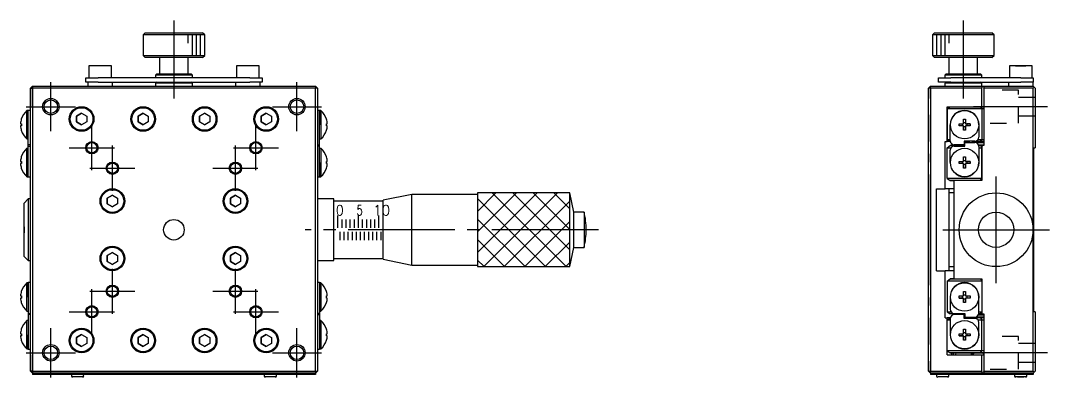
# Model space of a CAD drawing. Extents: x 34 to 223, y 124 to 263.
# Drawn here: x 97.8 to 223.2, y 219.9 to 263.4 of the extents above; entities that cross this region are included whole.
import ezdxf

# ---------------------------------------------------------------- set-up
doc = ezdxf.new("R2010")
doc.units = 0
doc.header["$MEASUREMENT"] = 0
doc.linetypes.add('CENTER', pattern=[17.5, 13, -1.5, 1.5, -1.5])
doc.linetypes.add('DASHED', pattern=[3.5, 2, -1.5])
doc.layers.get('0').update_dxf_attribs({"linetype": 'CONTINUOUS'})
doc.layers.add('CENTER', color=1, linetype='CENTER')
doc.styles.get("Standard").update_dxf_attribs({"font": 'txt.shx', "bigfont": '@extfont2.shx'})

msp = doc.modelspace()

# ---------------------------------------------------------------- linework, layer by layer
at = {"color": 7, "linetype": 'Continuous'}
for p, q in [((112.99, 261.91), (112.74, 261.66)), ((120.24, 261.66), (112.74, 261.66)), ((112.74, 261.66), (112.74, 259.16)), ((112.99, 261.91), (119.99, 261.91)), ((112.99, 261.91), (119.99, 261.91)), ((120.24, 261.66), (119.99, 261.91)), ((120.24, 259.16), (120.24, 261.66)), ((209.21, 261.91), (208.96, 261.66)), ((212.71, 261.66), (208.96, 261.66)), ((208.96, 261.66), (208.96, 259.16)), ((209.21, 261.91), (212.71, 261.91)), ((212.71, 261.91), (216.21, 261.91)), ((216.46, 261.66), (212.71, 261.66)), ((216.46, 261.66), (216.21, 261.91)), ((216.46, 259.16), (216.46, 261.66)), ((112.74, 259.16), (120.24, 259.16)), ((112.74, 259.16), (112.99, 258.91)), ((119.99, 258.91), (112.99, 258.91)), ((114.74, 258.91), (114.74, 256.91)), ((118.24, 256.91), (118.24, 258.91)), ((119.99, 258.91), (120.24, 259.16)), ((208.96, 259.16), (212.71, 259.16)), ((208.96, 259.16), (209.21, 258.91)), ((212.71, 258.91), (209.21, 258.91)), ((210.96, 258.91), (210.96, 256.91)), ((212.71, 259.16), (216.46, 259.16)), ((216.21, 258.91), (212.71, 258.91)), ((214.46, 256.91), (214.46, 258.91)), ((216.21, 258.91), (216.46, 259.16)), ((107.49, 257.91), (106.12, 257.91)), ((106.12, 257.91), (106.12, 256.41)), ((108.87, 257.91), (107.49, 257.91)), ((108.87, 256.41), (108.87, 257.91)), ((125.49, 257.91), (124.12, 257.91)), ((124.12, 257.91), (124.12, 256.41)), ((126.87, 257.91), (125.49, 257.91)), ((126.87, 256.41), (126.87, 257.91)), ((221.09, 257.91), (218.34, 257.91)), ((221.09, 257.91), (218.34, 257.91)), ((218.34, 257.91), (218.34, 256.41)), ((219.09, 257.91), (219.71, 257.91)), ((219.71, 257.91), (219.09, 257.91)), ((220.34, 257.91), (219.71, 257.91)), ((219.71, 257.91), (220.34, 257.91)), ((221.09, 256.41), (221.09, 257.91)), ((105.74, 255.91), (105.74, 256.41)), ((105.74, 256.41), (107.24, 256.41)), ((107.24, 255.91), (105.74, 255.91)), ((105.99, 255.91), (105.99, 255.41)), ((125.74, 256.41), (107.24, 256.41)), ((107.24, 255.91), (125.74, 255.91)), ((108.99, 255.41), (108.99, 255.91)), ((114.39, 256.91), (114.24, 256.76)), ((118.74, 256.76), (114.24, 256.76)), ((114.24, 256.76), (114.24, 256.41)), ((114.39, 255.91), (114.24, 255.76)), ((114.39, 256.91), (118.59, 256.91)), ((114.39, 256.91), (114.74, 256.91)), ((118.24, 256.91), (118.59, 256.91)), ((118.74, 256.76), (118.59, 256.91)), ((118.74, 255.76), (118.59, 255.91)), ((118.74, 256.41), (118.74, 256.76)), ((123.99, 255.91), (123.99, 255.41)), ((125.74, 256.41), (127.24, 256.41)), ((127.24, 255.91), (125.74, 255.91)), ((126.99, 255.41), (126.99, 255.91)), ((127.24, 256.41), (127.24, 255.91)), ((209.71, 255.91), (209.71, 256.41)), ((209.71, 256.41), (211.21, 256.41)), ((211.21, 255.91), (209.71, 255.91)), ((210.61, 256.91), (210.46, 256.76)), ((212.71, 256.76), (210.46, 256.76)), ((210.46, 256.76), (210.46, 256.41)), ((210.61, 255.91), (210.46, 255.76)), ((210.61, 256.91), (212.71, 256.91)), ((219.71, 256.41), (211.21, 256.41)), ((211.21, 255.91), (219.71, 255.91)), ((212.71, 256.91), (214.81, 256.91)), ((214.96, 256.76), (212.71, 256.76)), ((214.96, 256.76), (214.81, 256.91)), ((214.96, 255.76), (214.81, 255.91)), ((214.96, 256.41), (214.96, 256.76)), ((218.21, 255.91), (218.21, 255.41)), ((219.71, 256.41), (221.21, 256.41)), ((221.21, 255.91), (219.71, 255.91)), ((221.21, 256.41), (221.21, 255.91)), ((221.21, 255.41), (221.21, 255.91)), ((99.24, 255.41), (98.99, 255.16)), ((99.24, 255.41), (98.99, 255.16)), ((98.99, 220.66), (98.99, 255.16)), ((98.99, 255.16), (99.24, 255.16)), ((98.99, 255.16), (98.99, 252.91)), ((99.24, 255.41), (99.24, 255.16)), ((99.24, 255.41), (133.74, 255.41)), ((99.24, 255.16), (99.24, 220.66)), ((133.74, 255.16), (99.24, 255.16)), ((116.49, 255.76), (114.24, 255.76)), ((114.24, 255.76), (114.24, 255.41)), ((118.74, 255.76), (116.49, 255.76)), ((118.74, 255.41), (118.74, 255.76)), ((133.74, 255.41), (133.74, 255.16)), ((133.99, 255.16), (133.74, 255.41)), ((133.74, 220.66), (133.74, 255.16)), ((133.99, 255.16), (133.74, 255.16)), ((133.99, 255.16), (133.99, 220.66)), ((208.71, 255.41), (208.46, 255.16)), ((208.71, 255.41), (208.46, 255.16)), ((208.46, 220.66), (208.46, 255.16)), ((208.71, 255.16), (208.46, 255.16)), ((208.46, 255.16), (208.46, 253.91)), ((208.71, 255.16), (208.71, 255.41)), ((208.71, 255.41), (215.05, 255.41)), ((208.71, 255.16), (208.71, 220.66)), ((214.97, 255.16), (208.71, 255.16)), ((214.96, 255.76), (210.46, 255.76)), ((210.46, 255.76), (210.46, 255.41)), ((214.96, 255.41), (214.96, 255.76)), ((214.97, 252.91), (214.97, 255.16)), ((215.05, 255.41), (215.31, 255.41)), ((215.23, 255.16), (215.23, 248.16)), ((221.21, 255.16), (215.23, 255.16)), ((215.31, 255.41), (221.21, 255.41)), ((221.21, 255.41), (221.34, 255.28)), ((221.34, 255.28), (221.21, 255.16)), ((221.21, 237.91), (221.21, 255.16)), ((221.46, 255.16), (221.34, 255.28)), ((221.46, 255.16), (221.46, 247.91)), ((98.57, 248.98), (98.57, 252.43)), ((98.74, 252.43), (98.57, 252.43)), ((98.74, 250.71), (98.74, 252.46)), ((98.99, 252.46), (98.74, 252.46)), ((98.74, 250.71), (98.74, 252.43)), ((98.99, 248.66), (98.99, 252.91)), ((104.62, 251.77), (105.24, 252.13)), ((105.24, 252.13), (104.62, 251.77)), ((105.24, 252.13), (105.87, 251.77)), ((112.12, 251.77), (112.74, 252.13)), ((112.74, 252.13), (112.12, 251.77)), ((112.74, 252.13), (113.37, 251.77)), ((119.62, 251.77), (120.24, 252.13)), ((120.24, 252.13), (119.62, 251.77)), ((120.24, 252.13), (120.87, 251.77)), ((127.12, 251.77), (127.74, 252.13)), ((127.74, 252.13), (127.12, 251.77)), ((127.74, 252.13), (128.37, 251.77)), ((134.24, 252.46), (133.99, 252.46)), ((134.24, 250.71), (134.24, 252.46)), ((134.24, 252.43), (134.24, 250.71)), ((134.41, 252.43), (134.24, 252.43)), ((134.41, 252.43), (134.41, 250.71)), ((210.75, 252.66), (211.1, 252.91)), ((210.75, 252.91), (214.97, 252.91)), ((210.75, 252.66), (210.75, 252.91)), ((210.75, 252.66), (210.75, 248.91)), ((214.97, 252.66), (210.75, 252.66)), ((210.75, 248.91), (210.75, 252.66)), ((214.79, 252.91), (214.97, 252.66)), ((214.97, 252.91), (215.23, 252.91)), ((214.97, 252.66), (214.97, 248.91)), ((215.23, 252.66), (214.97, 252.66)), ((97.8, 250.84), (97.9, 250.84)), ((97.8, 250.84), (97.9, 250.84)), ((97.89, 251.38), (97.9, 251.38)), ((97.89, 251.38), (97.9, 251.38)), ((97.9, 250.84), (97.9, 250.58)), ((104.62, 251.05), (104.62, 251.77)), ((104.62, 251.77), (104.62, 251.05)), ((105.24, 250.69), (104.62, 251.05)), ((104.62, 251.05), (105.24, 250.69)), ((105.87, 251.05), (105.24, 250.69)), ((105.87, 251.77), (105.87, 251.05)), ((112.12, 251.05), (112.12, 251.77)), ((112.12, 251.77), (112.12, 251.05)), ((112.74, 250.69), (112.12, 251.05)), ((112.12, 251.05), (112.74, 250.69)), ((113.37, 251.05), (112.74, 250.69)), ((113.37, 251.77), (113.37, 251.05)), ((119.62, 251.05), (119.62, 251.77)), ((119.62, 251.77), (119.62, 251.05)), ((120.24, 250.69), (119.62, 251.05)), ((119.62, 251.05), (120.24, 250.69)), ((120.87, 251.05), (120.24, 250.69)), ((120.87, 251.77), (120.87, 251.05)), ((127.12, 251.05), (127.12, 251.77)), ((127.12, 251.77), (127.12, 251.05)), ((127.74, 250.69), (127.12, 251.05)), ((127.12, 251.05), (127.74, 250.69)), ((128.37, 251.05), (127.74, 250.69)), ((128.37, 251.77), (128.37, 251.05)), ((135.09, 251.38), (135.09, 251.38)), ((135.09, 251.38), (135.09, 251.38)), ((135.09, 250.84), (135.19, 250.84)), ((135.09, 250.58), (135.09, 250.84)), ((135.19, 250.84), (135.09, 250.84)), ((208.46, 251.91), (208.46, 251.41)), ((208.46, 251.91), (208.46, 251.41)), ((208.46, 251.91), (208.46, 251.41)), ((208.46, 251.91), (208.46, 251.41)), ((208.46, 251.91), (208.46, 248.66)), ((208.46, 251.91), (208.46, 249.91)), ((208.46, 251.91), (208.46, 249.91)), ((208.46, 251.91), (208.46, 249.91)), ((208.46, 251.91), (208.46, 249.91)), ((208.46, 251.41), (208.46, 249.91)), ((208.46, 251.41), (208.46, 249.91)), ((208.46, 251.41), (208.46, 249.91)), ((208.46, 251.41), (208.46, 249.91)), ((212.19, 250.84), (212.74, 250.84)), ((212.19, 250.58), (212.19, 250.84)), ((212.19, 250.84), (212.6, 250.84)), ((212.6, 250.84), (212.74, 250.84)), ((212.6, 250.58), (212.6, 250.84)), ((212.74, 251.38), (213, 251.38)), ((212.74, 250.84), (212.74, 251.38)), ((212.74, 250.97), (213, 250.97)), ((213, 251.38), (213, 250.84)), ((213, 251.38), (213, 250.97)), ((213, 250.97), (213, 250.84)), ((213, 250.84), (213.54, 250.84)), ((213, 250.84), (213.13, 250.84)), ((213.54, 250.84), (213.13, 250.84)), ((213.13, 250.84), (213.13, 250.58)), ((213.54, 250.84), (213.54, 250.58)), ((97.9, 250.58), (97.8, 250.58)), ((97.9, 250.03), (97.89, 250.03)), ((98.74, 248.76), (98.74, 250.71)), ((134.24, 248.76), (134.24, 250.71)), ((134.41, 250.71), (134.41, 248.98)), ((135.19, 250.58), (135.09, 250.58)), ((135.09, 250.03), (135.09, 250.03)), ((211.12, 248.76), (211.12, 250.71)), ((212.74, 250.58), (212.19, 250.58)), ((212.74, 250.03), (212.74, 250.58)), ((213, 250.45), (212.74, 250.45)), ((213, 250.03), (212.74, 250.03)), ((213, 250.58), (213, 250.03)), ((213.54, 250.58), (213, 250.58)), ((213, 250.58), (213, 250.45)), ((213, 250.03), (213, 250.45)), ((214.62, 250.71), (214.62, 249.21)), ((98.57, 248.98), (98.74, 248.98)), ((98.74, 248.26), (98.74, 248.76)), ((98.99, 242.91), (98.99, 248.66)), ((134.24, 248.98), (134.41, 248.98)), ((134.24, 248.26), (134.24, 248.76)), ((210.49, 248.66), (210.75, 248.66)), ((210.49, 242.91), (210.49, 248.66)), ((210.75, 248.91), (211.1, 248.66)), ((210.75, 248.66), (210.75, 248.91)), ((210.75, 248.91), (211.12, 248.91)), ((211.11, 248.66), (210.75, 248.66)), ((211.13, 248.66), (211.1, 248.66)), ((214.12, 248.71), (212.82, 248.71)), ((212.82, 248.71), (212.82, 248.26)), ((214.12, 248.71), (212.82, 248.71)), ((213.45, 248.66), (212.82, 248.66)), ((212.82, 248.53), (212.91, 248.53)), ((212.91, 248.11), (212.91, 248.56)), ((212.91, 248.56), (214.11, 248.56)), ((213.5, 248.71), (213.35, 248.56)), ((213.8, 248.66), (213.73, 248.71)), ((214.79, 248.66), (213.8, 248.66)), ((214.27, 248.53), (215.23, 248.53)), ((214.52, 248.91), (214.97, 248.91)), ((214.79, 248.66), (214.97, 248.91)), ((215.23, 248.66), (214.79, 248.66)), ((214.97, 248.91), (215.23, 248.91)), ((215.22, 248.53), (215.13, 248.66)), ((98.57, 244.38), (98.57, 247.83)), ((98.74, 247.83), (98.57, 247.83)), ((98.74, 248.11), (98.74, 248.26)), ((98.99, 248.26), (98.74, 248.26)), ((98.74, 247.61), (98.74, 248.11)), ((98.74, 248.11), (98.99, 248.11)), ((98.74, 246.11), (98.74, 247.61)), ((133.99, 248.26), (134.24, 248.26)), ((134.24, 248.11), (133.99, 248.11)), ((134.24, 248.11), (134.24, 248.26)), ((134.24, 247.61), (134.24, 248.11)), ((134.41, 247.83), (134.24, 247.83)), ((134.24, 246.11), (134.24, 247.61)), ((134.41, 247.83), (134.41, 246.11)), ((208.46, 247.16), (208.46, 246.16)), ((210.75, 247.91), (211.1, 248.16)), ((210.75, 244.16), (210.75, 247.91)), ((210.75, 247.91), (211.21, 247.91)), ((212.1, 248.16), (211.1, 248.16)), ((211.11, 246.11), (211.11, 247.61)), ((211.61, 248.11), (212.91, 248.11)), ((212.82, 248.26), (211.62, 248.26)), ((212.82, 248.26), (211.62, 248.26)), ((212.91, 248.16), (212.1, 248.16)), ((212.13, 248.11), (212.1, 248.16)), ((212.4, 248.16), (212.41, 248.26)), ((212.61, 248.26), (212.62, 248.16)), ((212.82, 248.28), (212.91, 248.28)), ((212.91, 248.28), (212.82, 248.28)), ((214.56, 248.28), (215.23, 248.28)), ((214.56, 248.28), (215.16, 248.28)), ((214.79, 248.16), (214.6, 248.16)), ((214.61, 248.06), (214.61, 246.11)), ((214.61, 247.91), (214.97, 247.91)), ((214.79, 248.16), (214.97, 247.91)), ((214.97, 248.16), (214.79, 248.16)), ((214.97, 248.16), (214.97, 247.91)), ((215.23, 248.16), (214.97, 248.16)), ((214.97, 244.16), (214.97, 247.91)), ((214.97, 247.91), (214.97, 244.16)), ((215.05, 248.16), (215.18, 248.28)), ((215.16, 248.28), (215.23, 248.28)), ((215.23, 248.28), (215.18, 248.28)), ((215.18, 248.28), (215.23, 248.28)), ((221.31, 247.91), (221.46, 247.91)), ((221.31, 227.91), (221.31, 247.91)), ((97.8, 246.24), (97.9, 246.24)), ((97.8, 246.24), (97.9, 246.24)), ((97.9, 245.98), (97.8, 245.98)), ((97.89, 246.78), (97.9, 246.78)), ((97.89, 246.78), (97.9, 246.78)), ((97.9, 246.24), (97.9, 245.98)), ((98.74, 244.36), (98.74, 246.11)), ((98.74, 244.38), (98.74, 246.11)), ((134.24, 244.36), (134.24, 246.11)), ((134.24, 246.11), (134.24, 244.38)), ((134.41, 246.11), (134.41, 244.38)), ((135.09, 246.78), (135.09, 246.78)), ((135.09, 246.78), (135.09, 246.78)), ((135.09, 246.24), (135.19, 246.24)), ((135.09, 245.98), (135.09, 246.24)), ((135.19, 246.24), (135.09, 246.24)), ((135.19, 245.98), (135.09, 245.98)), ((212.19, 246.24), (212.74, 246.24)), ((212.19, 245.98), (212.19, 246.24)), ((212.19, 246.24), (212.6, 246.24)), ((212.74, 245.98), (212.19, 245.98)), ((212.6, 246.24), (212.74, 246.24)), ((212.6, 245.98), (212.6, 246.24)), ((212.74, 246.78), (213, 246.78)), ((212.74, 246.24), (212.74, 246.78)), ((212.74, 246.37), (213, 246.37)), ((212.74, 245.43), (212.74, 245.98)), ((213, 245.85), (212.74, 245.85)), ((213, 246.78), (213, 246.24)), ((213, 246.78), (213, 246.37)), ((213, 246.37), (213, 246.24)), ((213, 246.24), (213.54, 246.24)), ((213, 246.24), (213.13, 246.24)), ((213, 245.98), (213, 245.43)), ((213.54, 245.98), (213, 245.98)), ((213, 245.98), (213, 245.85)), ((213, 245.43), (213, 245.85)), ((213.54, 246.24), (213.13, 246.24)), ((213.13, 246.24), (213.13, 245.98)), ((213.54, 246.24), (213.54, 245.98)), ((97.9, 245.43), (97.89, 245.43)), ((135.09, 245.43), (135.09, 245.43)), ((208.46, 244.66), (208.46, 231.16)), ((213, 245.43), (212.74, 245.43)), ((98.57, 244.38), (98.74, 244.38)), ((98.74, 244.36), (98.99, 244.36)), ((133.99, 244.36), (134.24, 244.36)), ((134.24, 244.38), (134.41, 244.38)), ((214.97, 244.16), (210.75, 244.16)), ((210.75, 244.16), (211.1, 243.91)), ((211.1, 243.91), (211.56, 243.91)), ((211.56, 243.91), (211.1, 243.91)), ((211.56, 243.91), (211.56, 231.91)), ((214.97, 243.91), (211.56, 243.91)), ((211.56, 243.91), (211.56, 231.91)), ((214.79, 243.91), (214.97, 244.16)), ((214.97, 244.16), (214.97, 243.91)), ((98.99, 232.91), (98.99, 242.91)), ((108.37, 241.77), (108.99, 242.13)), ((108.99, 242.13), (108.37, 241.77)), ((108.99, 242.13), (109.62, 241.77)), ((123.37, 241.77), (123.99, 242.13)), ((123.99, 242.13), (123.37, 241.77)), ((123.99, 242.13), (124.62, 241.77)), ((145.49, 242.21), (141.99, 241.51)), ((145.49, 233.61), (145.49, 242.21)), ((153.49, 242.21), (145.49, 242.21)), ((153.49, 242.41), (153.49, 237.91)), ((164.74, 242.41), (153.49, 242.41)), ((153.49, 242.41), (153.49, 233.41)), ((164.74, 233.41), (164.74, 242.41)), ((165.24, 240.06), (164.74, 242.41)), ((164.74, 233.41), (164.74, 242.41)), ((208.46, 242.91), (208.46, 241.41)), ((208.46, 242.91), (208.46, 241.41)), ((208.46, 242.91), (208.46, 239.91)), ((208.46, 242.91), (208.46, 239.91)), ((209.43, 242.91), (210.49, 242.91)), ((209.43, 232.91), (209.43, 242.91)), ((211.56, 242.91), (210.49, 242.91)), ((210.96, 242.91), (210.96, 232.91)), ((211.56, 242.41), (210.96, 242.41)), ((98.74, 241.66), (98.24, 241.16)), ((98.24, 234.66), (98.24, 241.16)), ((98.24, 237.91), (98.24, 241.16)), ((98.74, 241.66), (98.74, 237.91)), ((98.99, 241.66), (98.74, 241.66)), ((108.37, 241.05), (108.37, 241.77)), ((108.37, 241.77), (108.37, 241.05)), ((108.99, 240.69), (108.37, 241.05)), ((108.37, 241.05), (108.99, 240.69)), ((109.62, 241.05), (108.99, 240.69)), ((109.62, 241.77), (109.62, 241.05)), ((123.37, 241.05), (123.37, 241.77)), ((123.37, 241.77), (123.37, 241.05)), ((123.99, 240.69), (123.37, 241.05)), ((123.37, 241.05), (123.99, 240.69)), ((124.62, 241.05), (123.99, 240.69)), ((124.62, 241.77), (124.62, 241.05)), ((135.99, 241.66), (133.99, 241.66)), ((135.99, 234.16), (135.99, 241.66)), ((141.99, 241.41), (135.99, 241.41)), ((141.99, 234.31), (141.99, 241.51)), ((208.46, 241.41), (208.46, 239.91)), ((208.46, 241.41), (208.46, 239.91)), ((165.24, 235.76), (165.24, 240.06)), ((166.49, 240.06), (165.24, 240.06)), ((166.49, 240.06), (166.49, 235.76)), ((98.24, 238.28), (98.24, 237.53)), ((98.24, 238.28), (98.24, 237.53)), ((208.46, 239.16), (208.46, 237.91)), ((208.46, 239.16), (208.46, 236.66)), ((98.24, 234.66), (98.24, 237.91)), ((98.74, 237.91), (98.74, 234.16)), ((153.49, 237.91), (153.49, 233.41)), ((208.46, 237.91), (208.46, 236.66)), ((221.21, 220.66), (221.21, 237.91)), ((208.46, 235.91), (208.46, 234.41)), ((208.46, 235.91), (208.46, 234.41)), ((208.46, 235.91), (208.46, 232.91)), ((208.46, 235.91), (208.46, 232.91)), ((98.24, 234.66), (98.74, 234.16)), ((108.37, 234.77), (108.99, 235.13)), ((108.99, 235.13), (108.37, 234.77)), ((108.37, 234.05), (108.37, 234.77)), ((108.37, 234.77), (108.37, 234.05)), ((108.99, 235.13), (109.62, 234.77)), ((109.62, 234.77), (109.62, 234.05)), ((123.37, 234.77), (123.99, 235.13)), ((123.99, 235.13), (123.37, 234.77)), ((123.37, 234.05), (123.37, 234.77)), ((123.37, 234.77), (123.37, 234.05)), ((123.99, 235.13), (124.62, 234.77)), ((124.62, 234.77), (124.62, 234.05)), ((164.74, 233.41), (165.24, 235.76)), ((165.24, 235.76), (166.49, 235.76)), ((98.74, 234.16), (98.99, 234.16)), ((108.99, 233.69), (108.37, 234.05)), ((108.37, 234.05), (108.99, 233.69)), ((109.62, 234.05), (108.99, 233.69)), ((123.99, 233.69), (123.37, 234.05)), ((123.37, 234.05), (123.99, 233.69)), ((124.62, 234.05), (123.99, 233.69)), ((133.99, 234.16), (135.99, 234.16)), ((135.99, 234.41), (141.99, 234.41)), ((141.99, 234.31), (145.49, 233.61)), ((145.49, 233.61), (153.49, 233.61)), ((153.49, 233.41), (164.74, 233.41)), ((153.49, 233.41), (164.74, 233.41)), ((208.46, 234.41), (208.46, 232.91)), ((208.46, 234.41), (208.46, 232.91)), ((210.96, 233.41), (211.56, 233.41)), ((98.99, 227.16), (98.99, 232.91)), ((209.43, 232.91), (210.49, 232.91)), ((210.49, 227.16), (210.49, 232.91)), ((211.56, 232.91), (210.49, 232.91)), ((98.57, 227.98), (98.57, 231.43)), ((98.74, 231.43), (98.57, 231.43)), ((98.74, 231.46), (98.74, 229.71)), ((98.99, 231.46), (98.74, 231.46)), ((98.74, 229.71), (98.74, 231.43)), ((134.24, 231.46), (133.99, 231.46)), ((134.24, 231.46), (134.24, 229.71)), ((134.24, 231.43), (134.24, 229.71)), ((134.41, 231.43), (134.24, 231.43)), ((134.41, 231.43), (134.41, 229.71)), ((210.75, 231.66), (211.1, 231.91)), ((214.97, 231.66), (210.75, 231.66)), ((210.75, 231.66), (210.75, 227.91)), ((211.1, 231.91), (211.56, 231.91)), ((211.56, 231.91), (211.1, 231.91)), ((211.56, 231.91), (214.97, 231.91)), ((214.79, 231.91), (214.97, 231.66)), ((214.97, 231.91), (214.97, 231.66)), ((214.97, 231.66), (214.97, 227.91)), ((214.97, 231.66), (214.97, 227.91)), ((97.8, 229.84), (97.9, 229.84)), ((97.9, 229.58), (97.8, 229.58)), ((97.8, 229.58), (97.9, 229.58)), ((97.89, 230.38), (97.9, 230.38)), ((97.9, 229.84), (97.9, 229.58)), ((98.74, 229.71), (98.74, 228.21)), ((134.24, 229.71), (134.24, 228.21)), ((134.41, 229.71), (134.41, 227.98)), ((135.09, 230.38), (135.09, 230.38)), ((135.09, 229.84), (135.19, 229.84)), ((135.09, 229.58), (135.09, 229.84)), ((135.19, 229.58), (135.09, 229.58)), ((135.19, 229.58), (135.09, 229.58)), ((208.46, 229.66), (208.46, 228.66)), ((211.11, 229.71), (211.11, 228.21)), ((212.19, 229.84), (212.74, 229.84)), ((212.19, 229.58), (212.19, 229.84)), ((212.74, 229.58), (212.19, 229.58)), ((212.19, 229.58), (212.6, 229.58)), ((212.6, 229.58), (212.6, 229.84)), ((212.74, 229.58), (212.6, 229.58)), ((212.74, 230.38), (213, 230.38)), ((212.74, 229.84), (212.74, 230.38)), ((212.74, 229.97), (213, 229.97)), ((212.74, 229.03), (212.74, 229.58)), ((213, 230.38), (213, 229.84)), ((213, 230.38), (213, 229.97)), ((213, 229.97), (213, 229.84)), ((213, 229.84), (213.54, 229.84)), ((213, 229.58), (213, 229.03)), ((213.54, 229.58), (213, 229.58)), ((213.13, 229.58), (213, 229.58)), ((213, 229.58), (213, 229.45)), ((213.13, 229.84), (213.13, 229.58)), ((213.54, 229.58), (213.13, 229.58)), ((213.54, 229.84), (213.54, 229.58)), ((214.61, 227.76), (214.61, 229.71)), ((97.9, 229.03), (97.89, 229.03)), ((97.9, 229.03), (97.89, 229.03)), ((135.09, 229.03), (135.09, 229.03)), ((135.09, 229.03), (135.09, 229.03)), ((213, 229.45), (212.74, 229.45)), ((213, 229.03), (212.74, 229.03)), ((213, 229.03), (213, 229.45)), ((98.57, 227.98), (98.74, 227.98)), ((98.74, 228.21), (98.74, 227.71)), ((98.74, 227.71), (98.99, 227.71)), ((98.74, 227.71), (98.74, 227.56)), ((98.74, 227.56), (98.74, 227.06)), ((98.99, 227.56), (98.74, 227.56)), ((98.74, 227.06), (98.74, 225.11)), ((98.99, 222.66), (98.99, 227.16)), ((134.24, 227.71), (133.99, 227.71)), ((133.99, 227.56), (134.24, 227.56)), ((134.24, 228.21), (134.24, 227.71)), ((134.24, 227.98), (134.41, 227.98)), ((134.24, 227.71), (134.24, 227.56)), ((134.24, 227.56), (134.24, 227.06)), ((134.24, 227.06), (134.24, 225.11)), ((208.46, 227.16), (208.46, 223.91)), ((210.49, 227.16), (210.75, 227.16)), ((210.75, 227.91), (211.1, 227.66)), ((210.75, 227.91), (211.21, 227.91)), ((210.75, 226.91), (211.1, 227.16)), ((210.75, 226.91), (210.75, 227.16)), ((211.11, 227.16), (210.75, 227.16)), ((212.1, 227.66), (211.1, 227.66)), ((211.13, 227.16), (211.1, 227.16)), ((211.12, 227.06), (211.12, 225.11)), ((211.61, 227.71), (212.91, 227.71)), ((212.82, 227.56), (211.62, 227.56)), ((212.82, 227.56), (211.62, 227.56)), ((212.13, 227.71), (212.1, 227.66)), ((212.91, 227.66), (212.1, 227.66)), ((212.41, 227.56), (212.4, 227.66)), ((212.62, 227.66), (212.61, 227.56)), ((212.82, 227.11), (212.82, 227.56)), ((212.82, 227.53), (212.91, 227.53)), ((212.91, 227.53), (212.82, 227.53)), ((212.82, 227.28), (212.91, 227.28)), ((213.45, 227.16), (212.82, 227.16)), ((214.12, 227.11), (212.82, 227.11)), ((214.12, 227.11), (212.82, 227.11)), ((212.91, 227.71), (212.91, 227.26)), ((212.91, 227.26), (214.11, 227.26)), ((213.35, 227.26), (213.5, 227.11)), ((213.8, 227.16), (213.73, 227.11)), ((214.79, 227.16), (213.8, 227.16)), ((214.27, 227.28), (215.23, 227.28)), ((214.56, 227.53), (215.23, 227.53)), ((214.56, 227.53), (215.16, 227.53)), ((214.79, 227.66), (214.6, 227.66)), ((214.61, 227.91), (214.97, 227.91)), ((214.79, 227.66), (214.97, 227.91)), ((214.97, 227.66), (214.79, 227.66)), ((214.79, 227.16), (214.97, 226.91)), ((215.23, 227.16), (214.79, 227.16)), ((214.97, 227.91), (214.97, 227.66)), ((214.97, 227.66), (215.23, 227.66)), ((215.18, 227.53), (215.05, 227.66)), ((215.13, 227.16), (215.22, 227.28)), ((215.16, 227.53), (215.23, 227.53)), ((215.23, 227.53), (215.18, 227.53)), ((215.18, 227.53), (215.23, 227.53)), ((215.23, 227.66), (215.23, 220.66)), ((221.46, 227.91), (221.31, 227.91)), ((221.46, 227.91), (221.46, 220.66)), ((97.89, 225.78), (97.9, 225.78)), ((98.57, 223.38), (98.57, 226.83)), ((98.74, 226.83), (98.57, 226.83)), ((134.41, 226.83), (134.24, 226.83)), ((134.41, 226.83), (134.41, 225.11)), ((135.09, 225.78), (135.09, 225.78)), ((208.46, 225.91), (208.46, 224.41)), ((208.46, 225.91), (208.46, 224.41)), ((208.46, 225.91), (208.46, 224.41)), ((208.46, 225.91), (208.46, 224.41)), ((208.46, 225.91), (208.46, 223.91)), ((208.46, 225.91), (208.46, 223.91)), ((208.46, 225.91), (208.46, 223.91)), ((208.46, 225.91), (208.46, 223.91)), ((210.75, 223.16), (210.75, 226.91)), ((210.75, 223.16), (210.75, 226.91)), ((210.75, 226.91), (211.12, 226.91)), ((212.74, 225.78), (213, 225.78)), ((212.74, 225.24), (212.74, 225.78)), ((213, 225.78), (213, 225.24)), ((213, 225.78), (213, 225.37)), ((214.52, 226.91), (214.97, 226.91)), ((214.62, 225.11), (214.62, 226.61)), ((214.97, 223.16), (214.97, 226.91)), ((214.97, 226.91), (215.23, 226.91)), ((97.8, 225.24), (97.9, 225.24)), ((97.9, 224.98), (97.8, 224.98)), ((97.8, 224.98), (97.9, 224.98)), ((97.9, 225.24), (97.9, 224.98)), ((98.74, 225.11), (98.74, 223.36)), ((98.74, 223.38), (98.74, 225.11)), ((104.62, 224.77), (105.24, 225.13)), ((105.24, 225.13), (104.62, 224.77)), ((104.62, 224.05), (104.62, 224.77)), ((104.62, 224.77), (104.62, 224.05)), ((105.24, 225.13), (105.87, 224.77)), ((105.87, 224.77), (105.87, 224.05)), ((112.12, 224.77), (112.74, 225.13)), ((112.74, 225.13), (112.12, 224.77)), ((112.12, 224.05), (112.12, 224.77)), ((112.12, 224.77), (112.12, 224.05)), ((112.74, 225.13), (113.37, 224.77)), ((113.37, 224.77), (113.37, 224.05)), ((119.62, 224.77), (120.24, 225.13)), ((120.24, 225.13), (119.62, 224.77)), ((119.62, 224.05), (119.62, 224.77)), ((119.62, 224.77), (119.62, 224.05)), ((120.24, 225.13), (120.87, 224.77)), ((120.87, 224.77), (120.87, 224.05)), ((127.12, 224.77), (127.74, 225.13)), ((127.74, 225.13), (127.12, 224.77)), ((127.12, 224.05), (127.12, 224.77)), ((127.12, 224.77), (127.12, 224.05)), ((127.74, 225.13), (128.37, 224.77)), ((128.37, 224.77), (128.37, 224.05)), ((134.24, 225.11), (134.24, 223.36)), ((134.24, 225.11), (134.24, 223.38)), ((134.41, 225.11), (134.41, 223.38)), ((135.09, 225.24), (135.19, 225.24)), ((135.09, 224.98), (135.09, 225.24)), ((135.19, 224.98), (135.09, 224.98)), ((135.19, 224.98), (135.09, 224.98)), ((212.19, 225.24), (212.74, 225.24)), ((212.19, 224.98), (212.19, 225.24)), ((212.74, 224.98), (212.19, 224.98)), ((212.19, 224.98), (212.6, 224.98)), ((212.6, 224.98), (212.6, 225.24)), ((212.74, 224.98), (212.6, 224.98)), ((212.74, 225.37), (213, 225.37)), ((212.74, 224.43), (212.74, 224.98)), ((213, 224.85), (212.74, 224.85)), ((213, 225.37), (213, 225.24)), ((213, 225.24), (213.54, 225.24)), ((213, 224.98), (213, 224.43)), ((213.54, 224.98), (213, 224.98)), ((213.13, 224.98), (213, 224.98)), ((213, 224.98), (213, 224.85)), ((213, 224.43), (213, 224.85)), ((213.13, 225.24), (213.13, 224.98)), ((213.54, 224.98), (213.13, 224.98)), ((213.54, 225.24), (213.54, 224.98)), ((97.9, 224.43), (97.89, 224.43)), ((97.9, 224.43), (97.89, 224.43)), ((98.57, 223.38), (98.74, 223.38)), ((98.74, 223.36), (98.99, 223.36)), ((105.24, 223.69), (104.62, 224.05)), ((104.62, 224.05), (105.24, 223.69)), ((105.87, 224.05), (105.24, 223.69)), ((112.74, 223.69), (112.12, 224.05)), ((112.12, 224.05), (112.74, 223.69)), ((113.37, 224.05), (112.74, 223.69)), ((120.24, 223.69), (119.62, 224.05)), ((119.62, 224.05), (120.24, 223.69)), ((120.87, 224.05), (120.24, 223.69)), ((127.74, 223.69), (127.12, 224.05)), ((127.12, 224.05), (127.74, 223.69)), ((128.37, 224.05), (127.74, 223.69)), ((133.99, 223.36), (134.24, 223.36)), ((134.24, 223.38), (134.41, 223.38)), ((135.09, 224.43), (135.09, 224.43)), ((135.09, 224.43), (135.09, 224.43)), ((208.46, 224.41), (208.46, 223.91)), ((208.46, 224.41), (208.46, 223.91)), ((208.46, 224.41), (208.46, 223.91)), ((208.46, 224.41), (208.46, 223.91)), ((213, 224.43), (212.74, 224.43)), ((98.99, 222.66), (98.99, 220.66)), ((214.97, 223.16), (210.75, 223.16)), ((210.75, 223.16), (211.1, 222.91)), ((210.75, 222.66), (210.75, 223.16)), ((210.75, 222.66), (213.81, 222.66)), ((211.1, 222.91), (214.79, 222.91)), ((213.96, 222.91), (211.1, 222.91)), ((211.32, 222.66), (211.31, 222.91)), ((211.46, 222.91), (211.46, 222.66)), ((211.79, 222.91), (211.78, 222.66)), ((213.96, 222.91), (213.71, 222.91)), ((214.06, 222.91), (213.71, 222.91)), ((213.71, 222.66), (213.71, 222.91)), ((213.94, 222.78), (213.81, 222.66)), ((213.81, 222.66), (214.81, 222.66)), ((214.06, 222.91), (213.94, 222.78)), ((214.79, 222.91), (214.97, 223.16)), ((214.79, 222.91), (215.23, 222.91)), ((214.81, 222.66), (214.97, 222.66)), ((215.23, 223.16), (214.97, 223.16)), ((214.97, 220.66), (214.97, 222.66)), ((214.97, 222.66), (215.23, 222.66)), ((215.19, 222.78), (215.06, 222.91)), ((215.23, 222.74), (215.19, 222.78)), ((208.46, 221.91), (208.46, 220.66)), ((98.99, 220.66), (99.24, 220.41)), ((99.24, 220.66), (98.99, 220.66)), ((98.99, 220.66), (99.24, 220.41)), ((99.24, 220.66), (99.24, 220.41)), ((99.24, 220.66), (133.74, 220.66)), ((100.24, 220.41), (99.24, 220.41)), ((99.24, 220.41), (99.24, 220.26)), ((99.24, 220.41), (99.24, 220.26)), ((100.24, 220.26), (99.24, 220.26)), ((132.74, 220.41), (100.24, 220.41)), ((100.24, 220.41), (132.74, 220.41)), ((104.34, 220.26), (100.24, 220.26)), ((103.99, 220.13), (103.99, 220.08)), ((103.99, 220.13), (103.99, 220.08)), ((104.4, 219.96), (104.12, 219.96)), ((105.37, 219.96), (104.12, 219.96)), ((105.14, 220.26), (104.34, 220.26)), ((104.47, 219.96), (104.4, 219.96)), ((104.66, 219.96), (104.48, 219.96)), ((104.73, 219.96), (104.66, 219.96)), ((104.83, 219.96), (104.73, 219.96)), ((105.09, 219.96), (104.83, 219.96)), ((105.37, 219.96), (105.09, 219.96)), ((127.84, 220.26), (105.14, 220.26)), ((105.49, 220.08), (105.49, 220.13)), ((105.49, 220.08), (105.49, 220.13)), ((127.49, 220.13), (127.49, 220.08)), ((127.49, 220.13), (127.49, 220.08)), ((127.9, 219.96), (127.62, 219.96)), ((128.87, 219.96), (127.62, 219.96)), ((128.64, 220.26), (127.84, 220.26)), ((127.97, 219.96), (127.9, 219.96)), ((128.16, 219.96), (127.98, 219.96)), ((128.23, 219.96), (128.16, 219.96)), ((128.33, 219.96), (128.23, 219.96)), ((128.59, 219.96), (128.33, 219.96)), ((128.87, 219.96), (128.59, 219.96)), ((132.74, 220.26), (128.64, 220.26)), ((128.99, 220.08), (128.99, 220.13)), ((128.99, 220.08), (128.99, 220.13)), ((133.74, 220.41), (132.74, 220.41)), ((133.74, 220.26), (132.74, 220.26)), ((133.74, 220.66), (133.74, 220.41)), ((133.74, 220.66), (133.99, 220.66)), ((133.74, 220.41), (133.99, 220.66)), ((133.74, 220.41), (133.74, 220.26)), ((208.46, 220.66), (208.71, 220.66)), ((208.46, 220.66), (208.71, 220.41)), ((208.46, 220.66), (208.71, 220.41)), ((208.71, 220.41), (208.71, 220.66)), ((208.71, 220.66), (214.97, 220.66)), ((209.71, 220.41), (208.71, 220.41)), ((208.71, 220.41), (208.71, 220.26)), ((208.71, 220.41), (208.71, 220.26)), ((209.71, 220.26), (208.71, 220.26)), ((209.46, 220.13), (209.46, 220.08)), ((210.84, 219.96), (209.59, 219.96)), ((214.31, 220.41), (209.71, 220.41)), ((214.31, 220.41), (209.71, 220.41)), ((209.81, 220.26), (209.71, 220.26)), ((210.61, 220.26), (209.81, 220.26)), ((209.94, 219.96), (209.87, 219.96)), ((210.12, 219.96), (209.95, 219.96)), ((210.19, 219.96), (210.12, 219.96)), ((210.3, 219.96), (210.19, 219.96)), ((210.56, 219.96), (210.3, 219.96)), ((214.31, 220.26), (210.61, 220.26)), ((210.96, 220.08), (210.96, 220.13)), ((215.05, 220.41), (214.31, 220.41)), ((214.31, 220.41), (215.05, 220.41)), ((215.27, 220.26), (214.31, 220.26)), ((215.05, 220.41), (215.27, 220.41)), ((215.27, 220.41), (215.05, 220.41)), ((215.23, 220.66), (221.21, 220.66)), ((215.4, 220.26), (215.27, 220.26)), ((216.4, 220.41), (215.31, 220.41)), ((215.4, 220.41), (215.4, 220.26)), ((216.4, 220.26), (215.4, 220.26)), ((220.21, 220.41), (216.4, 220.41)), ((220.21, 220.41), (216.4, 220.41)), ((219.31, 220.26), (216.4, 220.26)), ((218.96, 220.13), (218.96, 220.08)), ((220.34, 219.96), (219.09, 219.96)), ((219.65, 219.96), (219.09, 219.96)), ((220.11, 220.26), (219.31, 220.26)), ((219.34, 219.96), (219.65, 219.96)), ((219.65, 219.96), (219.34, 219.96)), ((219.77, 219.96), (219.65, 219.96)), ((219.65, 219.96), (219.77, 219.96)), ((219.77, 219.96), (219.65, 219.96)), ((220.34, 219.96), (219.77, 219.96)), ((220.09, 219.96), (219.77, 219.96)), ((219.77, 219.96), (220.09, 219.96)), ((220.21, 220.26), (220.11, 220.26)), ((221.21, 220.41), (220.21, 220.41)), ((221.21, 220.26), (220.21, 220.26)), ((220.46, 220.08), (220.46, 220.13)), ((221.21, 220.66), (221.34, 220.53)), ((221.34, 220.53), (221.21, 220.41)), ((221.21, 220.41), (221.21, 220.26)), ((221.46, 220.66), (221.34, 220.53))]:
    msp.add_line(p, q, dxfattribs=at)
at = {"color": 3, "linetype": 'Continuous'}
for p, q in [((118.24, 260.66), (118.24, 261.66)), ((118.74, 259.16), (118.74, 261.66)), ((119.24, 259.16), (119.24, 261.66)), ((119.74, 259.16), (119.74, 261.66)), ((209.46, 261.66), (209.46, 259.16)), ((209.96, 261.66), (209.96, 259.16)), ((210.46, 261.66), (210.46, 259.16)), ((210.96, 261.66), (210.96, 260.66)), ((153.49, 240.15), (155.75, 242.41)), ((153.49, 237.65), (158.25, 242.41)), ((153.49, 235.15), (160.75, 242.41)), ((154.25, 233.41), (163.25, 242.41)), ((155.3, 242.41), (164.3, 233.41)), ((157.8, 242.41), (164.74, 235.46)), ((160.3, 242.41), (164.74, 237.96)), ((162.8, 242.41), (164.74, 240.46)), ((153.49, 241.71), (161.8, 233.41)), ((156.75, 233.41), (164.74, 241.4)), ((136.49, 238.16), (136.49, 239.66)), ((138.99, 238.16), (138.99, 239.66)), ((141.49, 238.16), (141.49, 239.66)), ((136.99, 238.16), (136.99, 239.16)), ((137.49, 238.16), (137.49, 239.16)), ((137.99, 238.16), (137.99, 239.16)), ((138.49, 238.16), (138.49, 239.16)), ((139.49, 238.16), (139.49, 239.16)), ((139.99, 238.16), (139.99, 239.16)), ((140.49, 238.16), (140.49, 239.16)), ((140.99, 238.16), (140.99, 239.16)), ((153.49, 239.21), (159.3, 233.41)), ((159.25, 233.41), (164.74, 238.9)), ((136.74, 236.66), (136.74, 237.66)), ((137.24, 236.66), (137.24, 237.66)), ((137.74, 236.66), (137.74, 237.66)), ((138.24, 236.66), (138.24, 237.66)), ((138.74, 236.66), (138.74, 237.66)), ((139.24, 236.66), (139.24, 237.66)), ((139.74, 236.66), (139.74, 237.66)), ((140.24, 236.66), (140.24, 237.66)), ((140.24, 236.66), (140.24, 237.66)), ((140.74, 236.66), (140.74, 237.66)), ((141.24, 236.66), (141.24, 237.66)), ((141.74, 236.66), (141.74, 237.66)), ((153.49, 236.71), (156.8, 233.41)), ((161.75, 233.41), (164.74, 236.4)), ((153.49, 234.21), (154.3, 233.41)), ((164.25, 233.41), (164.74, 233.9))]:
    msp.add_line(p, q, dxfattribs=at)
at = {"color": 3, "linetype": 'DASHED'}
for p, q in [((219.46, 254.91), (215.97, 254.91)), ((219.46, 250.91), (219.46, 254.91)), ((221.46, 254.03), (219.46, 254.03)), ((215.97, 250.91), (219.46, 250.91)), ((219.46, 251.78), (221.46, 251.78)), ((219.46, 224.91), (215.97, 224.91)), ((219.46, 220.91), (219.46, 224.91)), ((221.46, 224.03), (219.46, 224.03)), ((215.97, 220.91), (219.46, 220.91)), ((219.46, 221.78), (221.46, 221.78))]:
    msp.add_line(p, q, dxfattribs=at)
at = {"color": 3, "linetype": 'Continuous'}
for centre, radius in [((101.49, 252.91), 1), ((131.49, 252.91), 1), ((106.49, 247.91), 0.75), ((126.49, 247.91), 0.75), ((108.99, 245.41), 0.75), ((123.99, 245.41), 0.75), ((108.99, 230.41), 0.75), ((123.99, 230.41), 0.75), ((106.49, 227.91), 0.75), ((126.49, 227.91), 0.75), ((101.49, 222.91), 1), ((131.49, 222.91), 1)]:
    msp.add_circle(centre, radius, dxfattribs=at)
at = {"color": 7, "linetype": 'Continuous'}
for centre, radius in [((101.49, 252.91), 0.825), ((131.49, 252.91), 0.825), ((105.24, 251.41), 1.5), ((105.24, 251.41), 1.38), ((112.74, 251.41), 1.5), ((112.74, 251.41), 1.38), ((120.24, 251.41), 1.5), ((120.24, 251.41), 1.38), ((127.74, 251.41), 1.5), ((127.74, 251.41), 1.38), ((212.87, 250.71), 1.73), ((106.49, 247.91), 0.625), ((126.49, 247.91), 0.625), ((212.87, 246.11), 1.73), ((108.99, 245.41), 0.625), ((123.99, 245.41), 0.625), ((108.99, 241.41), 1.5), ((108.99, 241.41), 1.38), ((123.99, 241.41), 1.5), ((123.99, 241.41), 1.38), ((216.71, 237.91), 4.5), ((216.71, 237.91), 2.15), ((116.49, 237.91), 1.25), ((108.99, 234.41), 1.5), ((108.99, 234.41), 1.38), ((123.99, 234.41), 1.5), ((123.99, 234.41), 1.38), ((108.99, 230.41), 0.625), ((123.99, 230.41), 0.625), ((212.87, 229.71), 1.73), ((106.49, 227.91), 0.625), ((126.49, 227.91), 0.625), ((105.24, 224.41), 1.5), ((105.24, 224.41), 1.38), ((112.74, 224.41), 1.5), ((112.74, 224.41), 1.38), ((120.24, 224.41), 1.5), ((120.24, 224.41), 1.38), ((127.74, 224.41), 1.5), ((127.74, 224.41), 1.38), ((212.87, 225.11), 1.73), ((101.49, 222.91), 0.825), ((131.49, 222.91), 0.825)]:
    msp.add_circle(centre, radius, dxfattribs=at)
for centre, radius, start, end in [((160.46, 272.66), 57.25, 342.2011, 342.4637), ((160.46, 272.66), 57.5, 342.2811, 342.5424), ((100.09, 250.71), 2.3, 131.4096, 162.92), ((132.89, 250.71), 2.3, 17.08, 48.5904), ((212.87, 250.71), 1.75, 0, 180), ((100.09, 250.71), 2.3, 162.9344, 176.7546), ((132.89, 250.71), 2.3, 3.2454, 17.0656), ((100.09, 250.71), 2.3, 183.2454, 197.0656), ((100.09, 250.71), 2.3, 197.08, 228.5904), ((132.89, 250.71), 2.3, 311.4096, 342.92), ((132.89, 250.71), 2.3, 342.9344, 356.7546), ((211.62, 248.76), 0.5, 180, 270), ((214.11, 248.06), 0.5, 0, 90), ((214.12, 249.21), 0.5, 270, 0), ((100.09, 246.11), 2.3, 131.4096, 162.92), ((132.89, 246.11), 2.3, 17.08, 48.5904), ((211.61, 247.61), 0.5, 90, 180), ((100.09, 246.11), 2.3, 162.9344, 176.7546), ((100.09, 246.11), 2.3, 183.2454, 197.0656), ((132.89, 246.11), 2.3, 3.2454, 17.0656), ((132.89, 246.11), 2.3, 342.9344, 356.7546), ((212.86, 246.11), 1.75, 180, 0), ((100.09, 246.11), 2.3, 197.08, 228.5904), ((132.89, 246.11), 2.3, 311.4096, 342.92), ((157.37, 237.91), 9.37, 0, 13.265), ((157.37, 237.91), 9.37, 346.735, 0), ((100.09, 229.71), 2.3, 131.4096, 162.92), ((132.89, 229.71), 2.3, 17.08, 48.5904), ((212.86, 229.71), 1.75, 0, 180), ((100.09, 229.71), 2.3, 162.9344, 176.7546), ((100.09, 229.71), 2.3, 183.2454, 197.0656), ((132.89, 229.71), 2.3, 3.2454, 17.0656), ((132.89, 229.71), 2.3, 342.9344, 356.7546), ((100.09, 229.71), 2.3, 197.08, 228.5904), ((132.89, 229.71), 2.3, 311.4096, 342.92), ((211.61, 228.21), 0.5, 180, 270), ((211.62, 227.06), 0.5, 90, 180), ((214.11, 227.76), 0.5, 270, 0), ((214.12, 226.61), 0.5, 0, 90), ((100.09, 225.11), 2.3, 162.9344, 176.7546), ((100.09, 225.11), 2.3, 131.4096, 162.92), ((132.89, 225.11), 2.3, 17.08, 48.5904), ((132.89, 225.11), 2.3, 3.2454, 17.0656), ((100.09, 225.11), 2.3, 183.2454, 197.0656), ((132.89, 225.11), 2.3, 342.9344, 356.7546), ((212.87, 225.11), 1.75, 180, 0), ((100.09, 225.11), 2.3, 197.08, 228.5904), ((132.89, 225.11), 2.3, 311.4096, 342.92), ((104.12, 220.13), 0.125, 90, 180), ((104.12, 220.08), 0.125, 180, 270), ((105.37, 220.13), 0.125, 0, 90), ((105.37, 220.08), 0.125, 270, 0), ((127.62, 220.13), 0.125, 90, 180), ((127.62, 220.08), 0.125, 180, 270), ((128.87, 220.13), 0.125, 0, 90), ((128.87, 220.08), 0.125, 270, 0), ((209.59, 220.13), 0.125, 90, 180), ((209.59, 220.08), 0.125, 180, 270), ((210.84, 220.13), 0.125, 0, 90), ((210.84, 220.08), 0.125, 270, 0), ((160.46, 203.16), 57.25, 17.5363, 17.7989), ((160.46, 203.16), 57.5, 17.4576, 17.7189), ((219.09, 220.13), 0.125, 90, 180), ((219.09, 220.08), 0.125, 180, 270), ((220.34, 220.13), 0.125, 0, 90), ((220.34, 220.08), 0.125, 270, 0)]:
    msp.add_arc(centre, radius, start, end, dxfattribs=at)
at = {"layer": 'CENTER', "color": 1, "linetype": 'CENTER'}
for p, q in [((116.49, 263.41), (116.49, 253.91)), ((212.71, 263.41), (212.71, 253.91)), ((101.49, 249.91), (101.49, 255.91)), ((131.49, 249.91), (131.49, 255.91)), ((98.49, 252.91), (104.49, 252.91)), ((128.49, 252.91), (134.49, 252.91)), ((222.96, 252.91), (213.97, 252.91)), ((106.49, 245.16), (106.49, 250.66)), ((126.49, 245.16), (126.49, 250.66)), ((103.74, 247.91), (109.24, 247.91)), ((108.99, 242.66), (108.99, 248.16)), ((123.74, 247.91), (129.24, 247.91)), ((123.99, 242.66), (123.99, 248.16)), ((106.24, 245.41), (111.74, 245.41)), ((121.24, 245.41), (126.74, 245.41)), ((216.71, 231.41), (216.71, 244.41)), ((168.24, 237.91), (132.49, 237.91)), ((210.21, 237.91), (223.21, 237.91)), ((108.99, 227.66), (108.99, 233.16)), ((123.99, 227.66), (123.99, 233.16)), ((106.24, 230.41), (111.74, 230.41)), ((106.49, 225.16), (106.49, 230.66)), ((121.24, 230.41), (126.74, 230.41)), ((126.49, 225.16), (126.49, 230.66)), ((103.74, 227.91), (109.24, 227.91)), ((123.74, 227.91), (129.24, 227.91)), ((101.49, 219.91), (101.49, 225.91)), ((131.49, 219.91), (131.49, 225.91)), ((98.49, 222.91), (104.49, 222.91)), ((128.49, 222.91), (134.49, 222.91)), ((211.25, 222.91), (211.26, 222.66)), ((213.71, 222.66), (213.71, 222.91)), ((222.96, 222.91), (213.97, 222.91))]:
    msp.add_line(p, q, dxfattribs=at)

# ---------------------------------------------------------------- texts
at = {"color": 7, "linetype": 'Continuous'}
for s, width, p in [('0', 0.864, (136.24, 239.66)), ('5', 0.72, (138.74, 239.66)), ('10', 0.96, (140.79, 239.66))]:
    msp.add_text(s, height=1.25, dxfattribs=dict(at, width=width)).set_placement(p)

doc.saveas('drawing.dxf')
